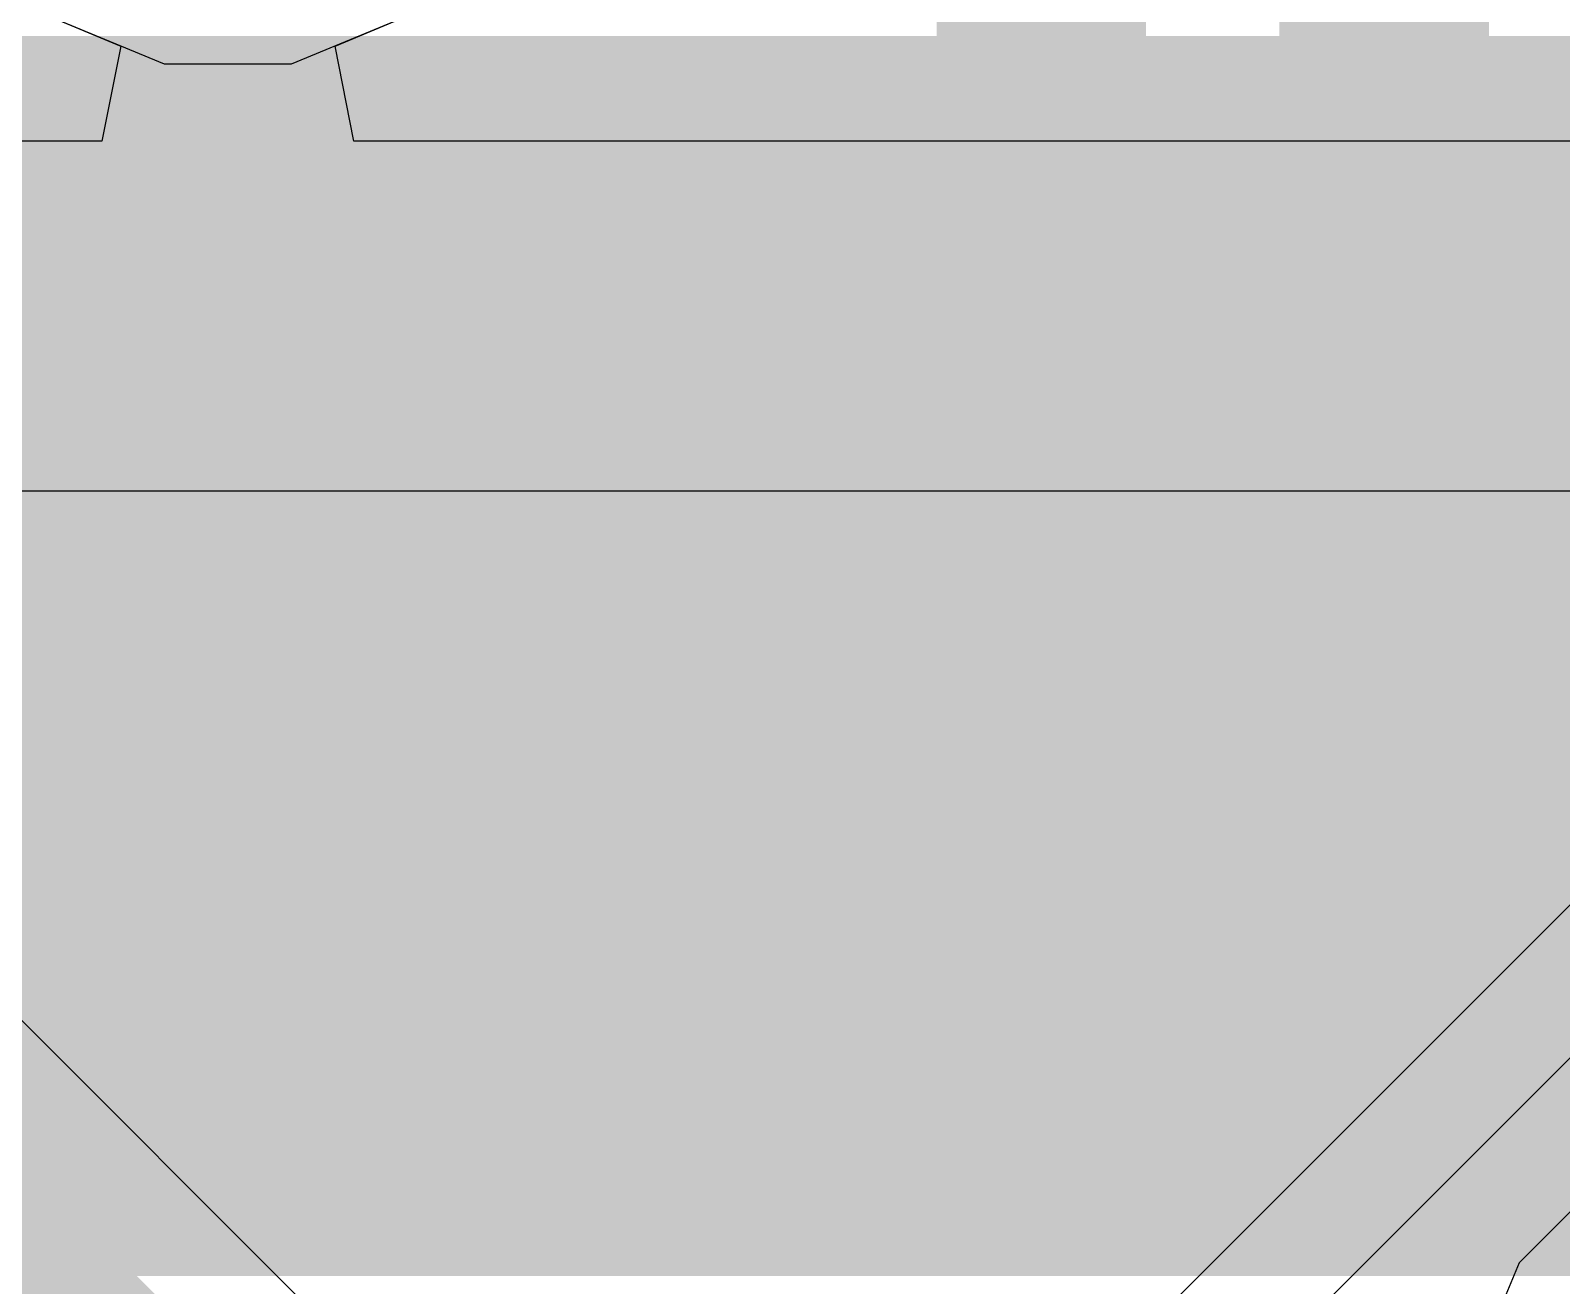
# Model space of a CAD drawing. Header units: inches. Extents: x -6 to 5433, y -4 to 5447.
# Drawn here: x 16.234 to 18.276, y 31.103 to 32.777 of the extents above; entities that cross this region are included whole.
import ezdxf

# ---------------------------------------------------------------- set-up
doc = ezdxf.new("R2010")
doc.units = ezdxf.units.IN
for name, color, linetype in [('Bottom Layer', 5, 'Continuous'), ('Bottom Solder', 6, 'Continuous'), ('Ground', 16, 'Continuous'), ('Mechanical 4', 56, 'Continuous'), ('Power', 76, 'Continuous'), ('Top Layer', 1, 'Continuous'), ('Top Paste', 8, 'Continuous'), ('Top Solder', 216, 'Continuous')]:
    doc.layers.add(name, color=color, linetype=linetype)

msp = doc.modelspace()

# ---------------------------------------------------------------- hatches: boundary and pattern name
at = {"layer": 'Top Layer'}
for points in [[(16.7131, 31.2177), (16.4081, 31.2177), (16.4081, 32.6677), (16.7131, 32.6677)], [(17.2131, 31.2177), (16.9081, 31.2177), (16.9081, 32.6677), (17.2131, 32.6677)], [(17.7131, 31.2177), (17.4081, 31.2177), (17.4081, 32.6677), (17.7131, 32.6677)], [(18.2131, 31.2177), (17.9081, 31.2177), (17.9081, 32.6677), (18.2131, 32.6677)]]:
    msp.add_hatch(color=1, dxfattribs=at).paths.add_polyline_path(points)
at = {"layer": 'Top Paste'}
for points in [[(16.7131, 31.2177), (16.4081, 31.2177), (16.4081, 32.6677), (16.7131, 32.6677)], [(17.2131, 31.2177), (16.9081, 31.2177), (16.9081, 32.6677), (17.2131, 32.6677)], [(17.7131, 31.2177), (17.4081, 31.2177), (17.4081, 32.6677), (17.7131, 32.6677)], [(18.2131, 31.2177), (17.9081, 31.2177), (17.9081, 32.6677), (18.2131, 32.6677)]]:
    msp.add_hatch(color=8, dxfattribs=at).paths.add_polyline_path(points)
at = {"layer": 'Top Solder'}
for points in [[(16.3147, 31.1161), (15.8065, 31.1161), (15.8065, 32.7693), (16.3147, 32.7693)], [(16.8147, 31.1161), (16.3065, 31.1161), (16.3065, 32.7693), (16.8147, 32.7693)], [(17.3147, 31.1161), (16.8065, 31.1161), (16.8065, 32.7693), (17.3147, 32.7693)], [(17.8147, 31.1161), (17.3065, 31.1161), (17.3065, 32.7693), (17.8147, 32.7693)], [(18.3147, 31.1161), (17.8065, 31.1161), (17.8065, 32.7693), (18.3147, 32.7693)]]:
    msp.add_hatch(color=216, dxfattribs=at).paths.add_polyline_path(points)

# ---------------------------------------------------------------- linework, layer by layer
at = {"layer": 'Bottom Layer'}
for p, q in [((16.2555, 32.7971), (16.4125, 32.7321)), ((16.5823, 32.7321), (16.7393, 32.7971)), ((16.4125, 32.7321), (16.5823, 32.7321)), ((16.7703, 30.9086), (15.8229, 31.856))]:
    msp.add_line(p, q, dxfattribs=at)
msp.add_lwpolyline([(15.551, 31.7433, 0.2794, 0.2794, 0), (16.5781, 30.7163, 0.2794, 0.2794, 0)], format="xyseb", dxfattribs=at)
at = {"layer": 'Bottom Solder'}
for p in [(10.6354, 23.7532), (10.9821, 24.3044)]:
    msp.add_line(p, (5432.8521, 5447.4931), dxfattribs=at)
at = {"layer": 'Ground'}
for p, q in [((16.2555, 32.7971), (16.3546, 32.756)), ((16.6402, 32.756), (16.7393, 32.7971)), ((16.3546, 32.756), (16.3293, 32.629)), ((16.6655, 32.629), (16.6402, 32.756)), ((16.3293, 32.629), (6.874, 32.629)), ((32.9756, 32.629), (16.6655, 32.629)), ((6.8587, 32.1629), (32.8791, 32.1629))]:
    msp.add_line(p, q, dxfattribs=at)
msp.add_lwpolyline([(6.5134, 32.396, 0.2032, 0.2032, 0), (32.9756, 32.396, 0.2032, 0.2032, 0)], format="xyseb", dxfattribs=at)
at = {"layer": 'Mechanical 4'}
msp.add_lwpolyline([(4.3524, 31.2949, 0.0127, 0.0127, 0), (26.1425, 31.2949, 0.0127, 0.0127, 0)], format="xyseb", dxfattribs=at)
msp.add_lwpolyline([(17.7474, 28.7949, 0.0127, 0.0127, 1), (12.7474, 28.7949, 0.0127, 0.0127, 1)], format="xyseb", close=True, dxfattribs=at)
at = {"layer": 'Power'}
for p, q in [((16.2555, 32.7971), (16.4125, 32.7321)), ((16.5823, 32.7321), (16.7393, 32.7971)), ((16.4125, 32.7321), (16.5823, 32.7321)), ((18.3393, 31.2537), (18.2192, 31.1336)), ((18.2192, 31.1336), (18.1542, 30.9766))]:
    msp.add_line(p, q, dxfattribs=at)
at = {"layer": 'Top Layer'}
for points in [[(18.0392, 31.9641, 0.2794, 0.2794, 0), (18.0392, 33.2387, 0.2794, 0.2794, 0)], [(17.582, 31.9641, 0.2794, 0.2794, 0), (17.582, 33.0493, 0.2794, 0.2794, 0)], [(17.5606, 31.9427, 0.2794, 0.2794, 0), (17.582, 31.9641, 0.2794, 0.2794, 0)], [(18.0392, 31.9641, 0.2794, 0.2794, 0), (18.0606, 31.9427, 0.2794, 0.2794, 0)]]:
    msp.add_lwpolyline(points, format="xyseb", dxfattribs=at)
for points in [[(17.5121, 31.9641, 0.1397, 0.1397, 1), (17.6518, 31.9641, 0.1397, 0.1397, 1)], [(17.5121, 31.9641, 0.1397, 0.1397, 1), (17.6518, 31.9641, 0.1397, 0.1397, 1)], [(17.9693, 31.9641, 0.1397, 0.1397, 1), (18.109, 31.9641, 0.1397, 0.1397, 1)], [(17.9693, 31.9641, 0.1397, 0.1397, 1), (18.109, 31.9641, 0.1397, 0.1397, 1)], [(17.4907, 31.9427, 0.1397, 0.1397, 1), (17.6304, 31.9427, 0.1397, 0.1397, 1)], [(17.9907, 31.9427, 0.1397, 0.1397, 1), (18.1304, 31.9427, 0.1397, 0.1397, 1)]]:
    msp.add_lwpolyline(points, format="xyseb", close=True, dxfattribs=at)

doc.saveas('drawing.dxf')
